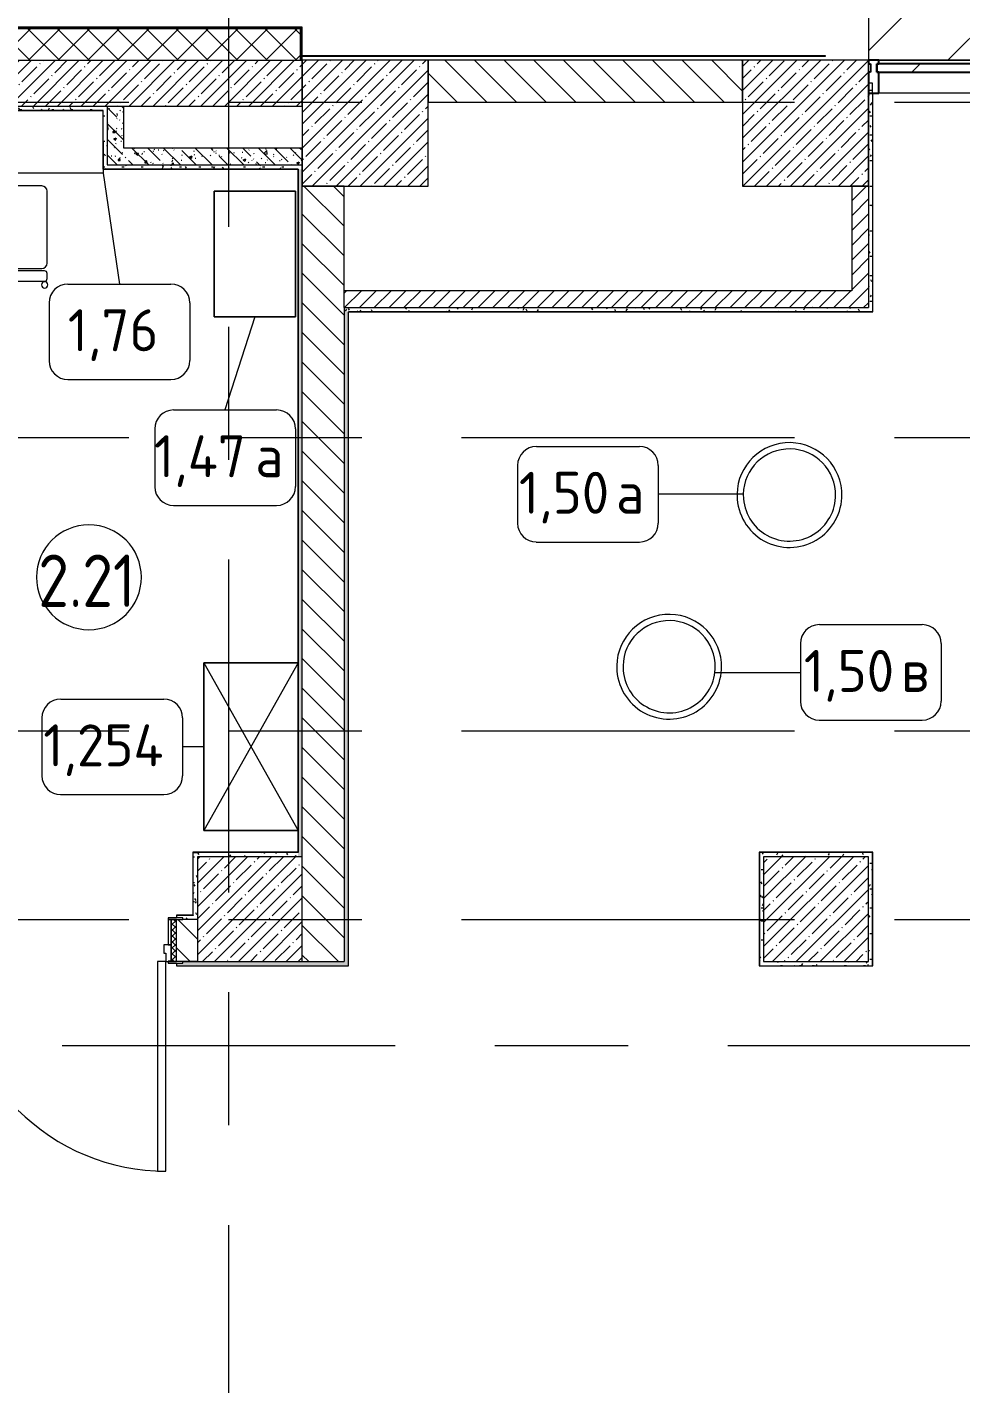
# Model space of a CAD drawing. Header units: millimetres. Extents: x -2766 to 205613, y -8553 to 29000.
# Drawn here: x 2748 to 7201, y 8885 to 15358 of the extents above; entities that cross this region are included whole.
import ezdxf

# ---------------------------------------------------------------- set-up
doc = ezdxf.new("R2010")
doc.units = ezdxf.units.MM
doc.linetypes.add('Осевая', pattern=[3175, 635, -476.25, 1587.5, -476.25])
for name, color, linetype, lineweight in [('A-AREA-IDEN', 7, 'Continuous', 9), ('A-DETL', 7, 'Continuous', 9), ('A-DOOR', 7, 'Continuous', 9), ('A-DOOR-FRAM-2', 7, 'Continuous', 9), ('A-GLAZ-CURT', 7, 'Continuous', 9), ('A-GLAZ-CURT-1', 7, 'Continuous', 25), ('A-GLAZ-CWMG', 7, 'Continuous', 9), ('A-GLAZ-CWMG-1', 7, 'Continuous', 25), ('A-WALL', 7, 'Continuous', 9), ('I-FURN-IDEN', 7, 'Continuous', 9), ('I-WALL', 7, 'Continuous', 9), ('S-COLS', 7, 'Continuous', 9), ('Оси-2', 7, 'Осевая', 9)]:
    doc.layers.add(name, color=color, linetype=linetype, lineweight=lineweight)
for name, color, linetype, lineweight, true_color in [('A-DETL-GENF-1', 7, 'Continuous', 9, 0xc0c0c0), ('A-DOOR-1', 7, 'Continuous', 9, 0xc0c0c0), ('A-DOOR-FRAM-1', 7, 'Continuous', 9, 0xc0c0c0), ('A-WALL-1', 9, 'Continuous', 9, 0x808080), ('A-WALL-FNSH-1', 9, 'Continuous', 9, 0x808080), ('I-FURN-1', 9, 'Continuous', 9, 0x808080)]:
    doc.layers.add(name, color=color, linetype=linetype, lineweight=lineweight, true_color=true_color)
doc.styles.add('GOST Common', font='GOST_Common.ttf', dxfattribs={"height": 200})
doc.styles.add('GOST Common_1', font='GOST_Common.ttf', dxfattribs={"width": 0.9, "height": 250})
pattern_1 = [(45, (0, 0), (-57.02463, 57.02463), []), (45, (57.025, 0), (-57.02463, 57.02463), [100.806, -20.161, 3.353, -16.808])]
pattern_2 = [(135, (0, 0), (-70.7107, -70.7107), [])]
pattern_3 = [(135, (0, 0), (-75.43415, -75.43415), [106.68, -17.78, 3.556, -17.78]), (135, (0, 75.39), (-75.43415, -75.43415), []), (50, (0, 0), (127.5292, -11.1576), [13.335, -146.685]), (355, (0, 0), (-24.6697, 133.74), [10.668, -117.348]), (100.451, (10.63, -0.93), (102.8597, 122.5818), [11.333, -124.663]), (46.184, (0, 35.56), (189.7552, -29.4304), [20.002, -220.027]), (96.636, (15.81, 33.1), (166.1822, 173.1996), [17, -186.995]), (351.184, (0, 35.56), (166.184, 173.1976), [16.002, -176.022]), (21, (17.78, 26.67), (106.1303, -71.586), [13.335, -146.685]), (326, (17.78, 26.67), (43.2619, 128.9318), [10.668, -117.348]), (71.451, (26.62, 20.7), (149.392, 57.3451), [11.333, -124.663]), (37.5, (0, 0), (2.16223, 59.18836), [3.353, -112.573, 3.353, -115.773, -117.792]), (37.5, (0, 0), (2.16223, 59.18836), [-235.052, 3.353, -114.44]), (7.5, (0, 0), (46.77386, 70.12615), [3.353, -64.567, 3.353, -109.906, -44.894]), (7.5, (0, 0), (46.77386, 70.12615), [-181.178, 3.353, -41.542]), (327.5, (-39.65, 0), (94.91367, -4.0101), [3.353, -41.097, 3.353, -135.331, -184.023]), (327.5, (-39.65, 0), (94.91367, -4.0101), [-183.134, 3.353, -180.67]), (317.5, (-57.43, 0), (103.69057, 17.7988), [3.353, -54.432, 3.353, -88.748, -130.683]), (317.5, (-57.43, 0), (103.69057, 17.7988), [-149.885, 3.353, -127.33])]
pattern_4 = [(45, (0, 0), (-35.35534, 35.35534), [])]
pattern_5 = [(0, (0, 0), (121.92, 30.48), [10.058, -81.382, 10.058, -81.382, -487.68]), (0, (0, 0), (121.92, 30.48), [-182.88, 10.058, -172.822, 10.058, -81.382, -213.36]), (0, (0, 0), (121.92, 30.48), [-457.2, 10.058, -50.902, 10.058, -142.342]), (120, (45.72, 15.24), (-87.356454, 90.34582), [10.058, -81.382, 10.058, -81.382, -487.68]), (120, (45.72, 15.24), (-87.356454, 90.34582), [-182.88, 10.058, -172.822, 10.058, -81.382, -213.36]), (120, (45.72, 15.24), (-87.356454, 90.34582), [-457.2, 10.058, -50.902, 10.058, -142.342]), (240, (60.96, 76.2), (-34.563546, -120.82582), [10.058, -81.382, 10.058, -81.382, -487.68]), (240, (60.96, 76.2), (-34.563546, -120.82582), [-182.88, 10.058, -172.822, 10.058, -81.382, -213.36]), (240, (60.96, 76.2), (-34.563546, -120.82582), [-457.2, 10.058, -50.902, 10.058, -142.342])]

# ---------------------------------------------------------------- blocks, each defined once
blk = doc.blocks.new('110_Дверь_СКБ_1Ст_Внутренняя1 - Д-4к_п__1100x2100h_Артистические EI30-33310874-План расстановки мебели и оборудования 2 этажа в осях 1-12')
at = {"layer": 'A-DOOR'}
h = blk.add_hatch(dxfattribs=at)
h.set_pattern_fill('FP_13', color=256, style=0, pattern_type=2)
h.set_pattern_definition([(135, (1751.41, 164.685), (-14.14214, -14.14214), []), (225, (1751.41, 164.685), (14.14214, -14.14214), [])])
h.paths.add_polyline_path([(537.5, 100), (537.5, -100), (562.5, -100), (562.5, 100)])
at = {"layer": 'A-DOOR-FRAM-2'}
h = blk.add_hatch(dxfattribs=at)
h.set_pattern_fill('FP_14', color=256, style=0, pattern_type=2)
h.set_pattern_definition([(45, (-371.384, 164.685), (-14.1421, 14.1421), []), (135, (-371.384, 164.685), (-14.1421, -14.1421), [])])
h.paths.add_polyline_path([(-512.5, 100), (-537.5, 100), (-537.5, -100), (-512.5, -100)])
at = {"layer": 'A-DOOR-1'}
for p, q in [((-487.5, 1100), (-487.5, 100)), ((-447.5, 1100), (-487.5, 1100)), ((-447.5, 100), (-447.5, 1100)), ((-487.5, 100), (-447.5, 100))]:
    blk.add_line(p, q, dxfattribs=at)
blk.add_arc((-487.5, 100), 1000, 360, 90, dxfattribs=at)
at = {"layer": 'A-DOOR-FRAM-1'}
for p, q in [((-497.5, 108), (-567.5, 108)), ((-567.5, 108), (-567.5, 100)), ((-567.5, 100), (-497.5, 100)), ((-512.5, 100), (-537.5, 100)), ((-537.5, 100), (-537.5, -100)), ((-487.5, 100), (-512.5, 100)), ((-512.5, 100), (-512.5, 20)), ((-512.5, -100), (-512.5, 100)), ((-497.5, 100), (-512.5, 100)), ((-512.5, 100), (-512.5, 99)), ((-512.5, 99), (-497.5, 99)), ((-497.5, 100), (-497.5, 108)), ((-497.5, 99), (-497.5, 100)), ((-487.5, 60), (-487.5, 100)), ((512.5, 100), (512.5, 60)), ((537.5, 100), (512.5, 100)), ((592.5, 108), (522.5, 108)), ((522.5, 108), (522.5, 100)), ((537.5, 100), (522.5, 100)), ((522.5, 100), (522.5, 99)), ((522.5, 100), (592.5, 100)), ((522.5, 99), (537.5, 99)), ((537.5, 20), (537.5, 100)), ((562.5, 100), (537.5, 100)), ((537.5, 100), (537.5, -100)), ((537.5, 99), (537.5, 100)), ((562.5, -100), (562.5, 100)), ((592.5, 100), (592.5, 108)), ((-512.5, 20), (-477.5, 20)), ((-497.5, 20), (-512.5, 20)), ((-512.5, 20), (-512.5, -100)), ((-497.5, -100), (-497.5, 20)), ((-477.5, 60), (-487.5, 60)), ((-477.5, 20), (-477.5, 60)), ((512.5, 60), (502.5, 60)), ((502.5, 60), (502.5, 20)), ((502.5, 20), (537.5, 20)), ((537.5, 20), (522.5, 20)), ((522.5, 20), (522.5, -100)), ((537.5, -100), (537.5, 20)), ((-497.5, -100), (-567.5, -100)), ((-567.5, -100), (-567.5, -108)), ((-567.5, -108), (-497.5, -108)), ((-537.5, -100), (-512.5, -100)), ((-512.5, -100), (-497.5, -100)), ((-497.5, -108), (-497.5, -100)), ((522.5, -100), (537.5, -100)), ((592.5, -100), (522.5, -100)), ((522.5, -100), (522.5, -108)), ((522.5, -108), (592.5, -108)), ((537.5, -100), (562.5, -100)), ((592.5, -108), (592.5, -100))]:
    blk.add_line(p, q, dxfattribs=at)
blk = doc.blocks.new('BSC_Колонна _Прямоугольная - 500х500-22206884-План расстановки мебели и оборудования 2 этажа в осях 1-12')
at = {"layer": 'S-COLS'}
h = blk.add_hatch(dxfattribs=at)
h.set_pattern_fill('FP_70', color=256, style=0, pattern_type=2)
h.set_pattern_definition([(45, (-6510, -11150), (-57.02463, 57.02463), []), (45, (-6452.975, -11150), (-57.02463, 57.02463), [100.806, -20.161, 3.353, -16.808])])
h.paths.add_polyline_path([(-250, -250), (250, -250), (250, 250), (-250, 250)])
for p, q in [((250, 250), (-250, 250)), ((-250, 250), (-250, -250)), ((250, -250), (250, 250)), ((-250, -250), (250, -250))]:
    blk.add_line(p, q, dxfattribs=at)
blk = doc.blocks.new('BSC_Колонна _Прямоугольная - 500х500-V60-План расстановки мебели и оборудования 2 этажа в осях 1-12')
at = {"layer": 'S-COLS'}
h = blk.add_hatch(dxfattribs=at)
h.set_pattern_fill('FP_71', color=256, style=0, pattern_type=2)
h.set_pattern_definition([(45, (-3810, -11150), (-57.0246, 57.0246), []), (45, (-3752.975, -11150), (-57.0246, 57.0246), [100.806, -20.161, 3.353, -16.808])])
h.paths.add_polyline_path([(-250, -250), (250, -250), (250, 250), (-250, 250)])
for p, q in [((250, 250), (-250, 250)), ((-250, 250), (-250, -250)), ((250, -250), (250, 250)), ((-250, -250), (250, -250))]:
    blk.add_line(p, q, dxfattribs=at)
blk = doc.blocks.new('Системная панель - Стекло - 40мм-23997895-План расстановки мебели и оборудования 2 этажа в осях 1-12')
at = {"layer": 'A-GLAZ-CURT'}
h = blk.add_hatch(dxfattribs=at)
h.set_pattern_fill('FP_79', color=256, style=0, pattern_type=2)
h.set_pattern_definition([(45, (-7320, -15083), (-282.843, 282.843), [200, -600]), (45, (-7520, -15183), (-282.843, 282.843), [600, -200]), (45, (-7120, -15283), (-282.843, 282.843), [200, -600])])
h.paths.add_polyline_path([(420, -40), (420, 0), (-420, 0), (-420, -40)])
at = {"layer": 'A-GLAZ-CURT-1'}
for p, q in [((420, 0), (-420, 0)), ((-420, 0), (-420, -40)), ((420, -40), (420, 0)), ((-420, -40), (420, -40))]:
    blk.add_line(p, q, dxfattribs=at)
blk = doc.blocks.new('Прямоугольный импост - Импост структурный с накладкой - 160мм-23771928-План расстановки мебели и оборудования 2 этажа в осях 1-12')
at = {"layer": 'A-GLAZ-CWMG'}
for p, q in [((7630, 15200), (6810, 15200)), ((7630, 15043), (6810, 15043))]:
    blk.add_line(p, q, dxfattribs=at)
blk = doc.blocks.new('Прямоугольный импост - Импост структурный с накладкой - 160мм-23997897-План расстановки мебели и оборудования 2 этажа в осях 1-12')
at = {"layer": 'A-GLAZ-CWMG-1'}
for p, q in [((0, 140), (-50, 140)), ((-50, 140), (-50, 40)), ((0, 40), (0, 140)), ((-50, 40), (-40, 40)), ((-40, 0), (-50, 0)), ((-50, 0), (-50, -17)), ((-40, 40), (-40, 0)), ((-10, 0), (-10, 40)), ((-10, 40), (0, 40)), ((0, 0), (-10, 0)), ((0, -17), (0, 0)), ((-50, -17), (0, -17))]:
    blk.add_line(p, q, dxfattribs=at)
blk = doc.blocks.new('Стул Breuer - 1_9а-V136-План расстановки мебели и оборудования 2 этажа в осях 1-12')
at = {"layer": 'I-FURN-1'}
for p, q in [((-215.9, 215.9), (-215.9, -127)), ((190.5, 241.3), (-190.5, 241.3)), ((215.9, -127), (215.9, 215.9)), ((-215.9, -176.2), (-215.9, -200.8)), ((203.2, -163.5), (-203.2, -163.5)), ((-190.5, -152.4), (190.5, -152.4)), ((215.9, -200.8), (215.9, -176.2)), ((-203.2, -213.5), (203.2, -213.5))]:
    blk.add_line(p, q, dxfattribs=at)
for centre, radius, start, end in [((-190.5, 215.9), 25.4, 90, 180), ((190.5, 215.9), 25.4, 0, 90), ((-190.5, -127), 25.4, 180, 270), ((190.5, -127), 25.4, 270, 360), ((-203.2, -176.2), 12.7, 90, 180), ((203.2, -176.2), 12.7, 360, 90), ((-203.5, -230.6), 15.1, 360, 180), ((-203.5, -230.6), 15.1, 180, 360), ((-203.2, -200.8), 12.7, 180, 270), ((203.7, -230.6), 15.1, 360, 180), ((203.7, -230.6), 15.1, 180, 360), ((203.2, -200.8), 12.7, 270, 360)]:
    blk.add_arc(centre, radius, start, end, dxfattribs=at)
blk = doc.blocks.new('Стол базовый прямоугольный - 1_76-26243621-План расстановки мебели и оборудования 2 этажа в осях 1-12')
at = {"layer": 'I-FURN-1'}
for p, q in [((-500, 150), (500, 150)), ((-500, 130), (-500, 150)), ((500, 150), (500, -149.3))]:
    blk.add_line(p, q, dxfattribs=at)
blk = doc.blocks.new('Шкаф параметрический - 1_254-26230907-План расстановки мебели и оборудования 2 этажа в осях 1-12')
at = {"layer": 'I-FURN-1'}
for p, q in [((0, 0), (800, -450)), ((0, -450), (800, 0)), ((800, 0), (0, 0)), ((0, 0), (0, -450)), ((0, -450), (0, 0)), ((0, 0), (800, 0)), ((800, -450), (800, 0)), ((800, 0), (800, -450)), ((0, -450), (800, -450)), ((800, -450), (0, -450))]:
    blk.add_line(p, q, dxfattribs=at)
blk = doc.blocks.new('ПУФ_500 - 1_50а-V163-План расстановки мебели и оборудования 2 этажа в осях 1-12')
at = {"layer": 'I-FURN-1'}
for radius, start, end in [(250, 360, 180), (250, 0, 180), (220, 360, 180), (220, 0, 180), (250, 180, 360), (220, 180, 360), (220, 180, 360), (250, 180, 360)]:
    blk.add_arc((0, 0), radius, start, end, dxfattribs=at)
blk = doc.blocks.new('ПУФ_500 - 1_50в-V168-План расстановки мебели и оборудования 2 этажа в осях 1-12')
at = {"layer": 'I-FURN-1'}
for radius, start, end in [(250, 360, 180), (250, 0, 180), (220, 360, 180), (220, 0, 180), (250, 180, 360), (220, 180, 360), (220, 180, 360), (250, 180, 360)]:
    blk.add_arc((0, 0), radius, start, end, dxfattribs=at)
blk = doc.blocks.new('Марка_Мебель - В прямоуг_Balcon_Марка-25523697-План расстановки мебели и оборудования 2 этажа в осях 1-12')
at = {"layer": 'I-FURN-IDEN'}
for p, q in [((-2.455, 2.278), (2.455, 2.278)), ((-3.355, 1.378), (-3.355, -1.384)), ((3.355, 1.378), (3.355, -1.378)), ((-2.461, -2.278), (2.455, -2.278))]:
    blk.add_line(p, q, dxfattribs=at)
for centre, radius, start, end in [((-2.455, 1.378), 0.9, 90, 180), ((2.455, 1.378), 0.9, 0, 90), ((-2.461, -1.384), 0.893, 180, 270), ((2.455, -1.378), 0.9, 270, 0)]:
    blk.add_arc(centre, radius, start, end, dxfattribs=at)
blk = doc.blocks.new('Марка_Помещения - Номер-25198446-План расстановки мебели и оборудования 2 этажа в осях 1-12')
at = {"layer": 'A-AREA-IDEN'}
for start, end in [(360, 180), (180, 360)]:
    blk.add_arc((0, 0), 2.5, start, end, dxfattribs=at)

msp = doc.modelspace()

# ---------------------------------------------------------------- hatches: boundary and pattern name
at = {"layer": 'A-DETL-GENF-1'}
h = msp.add_hatch(dxfattribs=at)
h.set_pattern_fill('FP_105', color=256, style=0, pattern_type=2)
h.set_pattern_definition([(45, (0, 0), (-212.132, 212.132), [])])
h.paths.add_polyline_path([(13405.6, 15200), (13710.3, 15200), (13710.3, 27150), (4660, 27150), (4660, 26500), (4060, 26500), (4060, 25750), (9710, 25750), (9710, 20770), (6760, 20770), (6760, 15200), (12077.8, 15200)])
at = {"layer": 'A-WALL'}
h = msp.add_hatch(dxfattribs=at)
h.set_pattern_fill('FP_12', color=256, style=0, pattern_type=2)
h.set_pattern_definition([(45, (0, 0), (-70.7107, 70.7107), []), (135, (0, 0), (-70.7107, -70.7107), [])])
h.paths.add_polyline_path([(4052, 15200), (4052, 15350), (-110, 15350), (-110, 15200), (2783.1, 15200)])
at = {"layer": 'I-WALL'}
h = msp.add_hatch(dxfattribs=at)
h.set_pattern_fill('FP_15', color=256, style=0, pattern_type=2)
h.set_pattern_definition(pattern_1)
h.paths.add_polyline_path([(4060, 14980), (4060, 15200), (390, 15200), (390, 14980), (3210, 14980)])
h = msp.add_hatch(dxfattribs=at)
h.set_pattern_fill('FP_11', color=256, style=0, pattern_type=2)
h.set_pattern_definition(pattern_2)
h.paths.add_polyline_path([(6160, 15000), (6160, 15200), (4660, 15200), (4660, 15000)])
h = msp.add_hatch(dxfattribs=at)
h.set_pattern_fill('FP_87', color=256, style=0, pattern_type=2)
h.set_pattern_definition(pattern_5)
h.paths.add_polyline_path([(6780, 14020), (6780, 15090), (6760, 15090), (6760, 14020), (6766.5, 14020)])
h = msp.add_hatch(dxfattribs=at)
h.set_pattern_fill('FP_87', color=256, style=0, pattern_type=2)
h.set_pattern_definition(pattern_5)
h.paths.add_polyline_path([(2783.1, 14960), (3110, 14960), (3110, 14980), (415, 14980), (415, 14960), (1455.3, 14960)])
h = msp.add_hatch(dxfattribs=at)
h.set_pattern_fill('FP_87', color=256, style=0, pattern_type=2)
h.set_pattern_definition(pattern_5)
h.paths.add_polyline_path([(3110, 14680.7), (3130, 14680.7), (3130, 14980), (3110, 14980), (3110, 14841.9)])
h = msp.add_hatch(dxfattribs=at)
h.set_pattern_fill('FP_40', color=256, style=0, pattern_type=2)
h.set_pattern_definition(pattern_3)
h.paths.add_polyline_path([(3210, 14700.7), (3210, 14980), (3130, 14980), (3130, 14700.7)])
h = msp.add_hatch(dxfattribs=at)
h.set_pattern_fill('FP_40', color=256, style=0, pattern_type=2)
h.set_pattern_definition(pattern_3)
h.paths.add_polyline_path([(4060, 14700.7), (4060, 14780.7), (3210, 14780.7), (3210, 14700.7), (3447, 14700.7)])
h = msp.add_hatch(dxfattribs=at)
h.set_pattern_fill('FP_87', color=256, style=0, pattern_type=2)
h.set_pattern_definition(pattern_5)
h.paths.add_polyline_path([(4040, 14680.7), (4060, 14680.7), (4060, 14700.7), (3130, 14700.7), (3130, 14680.7), (3447, 14680.7)])
h = msp.add_hatch(dxfattribs=at)
h.set_pattern_fill('FP_87', color=256, style=0, pattern_type=2)
h.set_pattern_definition(pattern_5)
h.paths.add_polyline_path([(4060, 11400), (4060, 14680.7), (4040, 14679.7), (4040, 11400)])
h = msp.add_hatch(dxfattribs=at)
h.set_pattern_fill('FP_11', color=256, style=0, pattern_type=2)
h.set_pattern_definition(pattern_2)
h.paths.add_polyline_path([(4060, 10900), (4260, 10900), (4260, 14600), (4060, 14600), (4060, 11400)])
h = msp.add_hatch(dxfattribs=at)
h.set_pattern_fill('FP_39', color=256, style=0, pattern_type=2)
h.set_pattern_definition(pattern_4)
h.paths.add_polyline_path([(6760, 14100), (6760, 14600), (6680, 14600), (6680, 14100)])
h = msp.add_hatch(dxfattribs=at)
h.set_pattern_fill('FP_39', color=256, style=0, pattern_type=2)
h.set_pattern_definition(pattern_4)
h.paths.add_polyline_path([(6760, 14020), (6760, 14100), (4260, 14100), (4260, 14020), (5438.7, 14020)])
h = msp.add_hatch(dxfattribs=at)
h.set_pattern_fill('FP_87', color=256, style=0, pattern_type=2)
h.set_pattern_definition(pattern_5)
h.paths.add_polyline_path([(6766.5, 14000), (6780, 14000), (6780, 14020), (4260, 14020), (4260, 14000), (5579.5, 14000)])
h = msp.add_hatch(dxfattribs=at)
h.set_pattern_fill('FP_87', color=256, style=0, pattern_type=2)
h.set_pattern_definition(pattern_5)
h.paths.add_polyline_path([(4260, 10880), (4280, 10880), (4280, 14000), (4260, 14000), (4260, 10900)])
h = msp.add_hatch(dxfattribs=at)
h.set_pattern_fill('FP_87', color=256, style=0, pattern_type=2)
h.set_pattern_definition(pattern_5)
h.paths.add_polyline_path([(3560, 11100), (3560, 11420), (3540, 11420), (3540, 11100)])
h = msp.add_hatch(dxfattribs=at)
h.set_pattern_fill('FP_87', color=256, style=0, pattern_type=2)
h.set_pattern_definition(pattern_5)
h.paths.add_polyline_path([(3560, 11400), (4040, 11400), (4039, 11420), (3560, 11420)])
h = msp.add_hatch(dxfattribs=at)
h.set_pattern_fill('FP_87', color=256, style=0, pattern_type=2)
h.set_pattern_definition(pattern_5)
h.paths.add_polyline_path([(6260, 10880), (6260, 11420), (6240, 11420), (6240, 10880)])
h = msp.add_hatch(dxfattribs=at)
h.set_pattern_fill('FP_87', color=256, style=0, pattern_type=2)
h.set_pattern_definition(pattern_5)
h.paths.add_polyline_path([(6760, 11400), (6760, 11420), (6260, 11420), (6260, 11400)])
h = msp.add_hatch(dxfattribs=at)
h.set_pattern_fill('FP_87', color=256, style=0, pattern_type=2)
h.set_pattern_definition(pattern_5)
h.paths.add_polyline_path([(6766.5, 10900), (6780, 10900), (6780, 11420), (6760, 11420), (6760, 10900)])
h = msp.add_hatch(dxfattribs=at)
h.set_pattern_fill('FP_11', color=256, style=0, pattern_type=2)
h.set_pattern_definition(pattern_2)
h.paths.add_polyline_path([(3560, 10900), (3560, 11100), (3460, 11100), (3460, 10900), (3490, 10900)])
h.paths.add_polyline_path([(2119.2, 10900), (2360, 10900), (2360, 11100), (390, 11100), (390, 10900), (1787.2, 10900)])
h = msp.add_hatch(dxfattribs=at)
h.set_pattern_fill('FP_87', color=256, style=0, pattern_type=2)
h.set_pattern_definition(pattern_5)
h.paths.add_polyline_path([(2330, 11100), (2330, 11108), (2360, 11108), (2360, 11120), (1690, 11120), (1690, 11100), (2119.2, 11100)])
h.paths.add_polyline_path([(3490, 11100), (3540, 11100), (3540, 11120), (3460, 11120), (3460, 11108), (3490, 11107.5)])
h = msp.add_hatch(dxfattribs=at)
h.set_pattern_fill('FP_87', color=256, style=0, pattern_type=2)
h.set_pattern_definition(pattern_5)
h.paths.add_polyline_path([(4260, 10880), (4260, 10900), (3490, 10900), (3490, 10892), (3460, 10892), (3460, 10880), (4110.9, 10880)])
h.paths.add_polyline_path([(526, 10880), (2360, 10880), (2360, 10892), (2330, 10892), (2330, 10900), (526, 10900)])
h = msp.add_hatch(dxfattribs=at)
h.set_pattern_fill('FP_87', color=256, style=0, pattern_type=2)
h.set_pattern_definition(pattern_5)
h.paths.add_polyline_path([(6780, 10880), (6780, 10900), (6260, 10900), (6260, 10880), (6766.5, 10880)])
at = {"layer": 'S-COLS'}
h = msp.add_hatch(dxfattribs=at)
h.set_pattern_fill('FP_15', color=256, style=0, pattern_type=2)
h.set_pattern_definition(pattern_1)
h.paths.add_polyline_path([(4110.9, 14600), (4660, 14600), (4660, 15200), (4060, 15200), (4060, 14600)])
h = msp.add_hatch(dxfattribs=at)
h.set_pattern_fill('FP_15', color=256, style=0, pattern_type=2)
h.set_pattern_definition(pattern_1)
h.paths.add_polyline_path([(6160, 14600), (6760, 14600), (6760, 15200), (6160, 15200), (6160, 14841.9)])

# ---------------------------------------------------------------- linework, layer by layer
at = {"layer": 'A-DETL'}
for p, q in [((6760, 20770), (6760, 15200)), ((6760, 15200), (13710.3, 15200))]:
    msp.add_line(p, q, dxfattribs=at)
at = {"layer": 'A-WALL'}
for p, q in [((4055, 15353), (-263, 15353)), ((4052, 15350), (-260, 15350)), ((4052, 15200), (4052, 15350)), ((4055, 15200), (4055, 15353)), ((4660, 15200), (4660, 15000)), ((3110, 14960), (415, 14960)), ((3110, 14680.7), (3110, 14960)), ((4040, 14680.7), (3130, 14680.7)), ((4040, 14680.7), (4040, 11420)), ((4260, 14600), (4060, 14600)), ((4260, 14020), (4260, 10900)), ((4280, 10880), (4280, 14000)), ((5579.5, 14000), (4281, 14000)), ((5579.5, 14000), (5579.5, 13999)), ((4040, 11420), (3560, 11420)), ((3560, 11100), (3490, 11100)), ((3490, 10900), (3560, 10900)), ((3560, 10900), (3490, 10900)), ((4060, 10900), (4260, 10900))]:
    msp.add_line(p, q, dxfattribs=at)
at = {"layer": 'A-WALL-1'}
for p, q in [((390, 15200), (4052, 15200)), ((4052, 15200), (4052, 15200)), ((4060, 14980), (4060, 15200)), ((6160, 15200), (4660, 15200)), ((6160, 15000), (6160, 15200)), ((6780, 15090), (6760, 15090)), ((6760, 15090), (6760, 14020)), ((6780, 15043), (6780, 15090)), ((4060, 14980), (390, 14980)), ((3130, 14980), (3130, 14700.7)), ((3210, 14780.7), (3210, 14980)), ((4660, 15000), (6160, 15000)), ((4060, 14780.7), (3210, 14780.7)), ((4060, 11400), (4060, 14780.7)), ((3130, 14700.7), (4060, 14700.7)), ((4260, 14020), (4260, 14600)), ((6760, 14600), (6680, 14600)), ((6680, 14600), (6680, 14100)), ((6680, 14100), (4260, 14100)), ((4260, 14020), (6760, 14020)), ((6240, 11420), (6240, 10880)), ((6780, 11420), (6240, 11420)), ((6780, 10880), (6780, 11420)), ((3540, 11120), (3460, 11120)), ((3460, 11120), (3460, 11108)), ((3540, 11121), (3540, 11120)), ((3460, 10892), (3460, 10880)), ((3460, 10880), (4280, 10880)), ((6240, 10880), (6780, 10880))]:
    msp.add_line(p, q, dxfattribs=at)
at = {"layer": 'A-WALL-FNSH-1'}
for p, q in [((4060, 15358), (-268, 15358)), ((4060, 15200), (4060, 15358)), ((6555, 15221), (4060, 15221)), ((4060, 15220), (6555, 15220)), ((6555, 15220), (6555, 15221)), ((4052, 15200), (4060, 15200)), ((6781, 15043), (6780, 15043)), ((6780, 15043), (6780, 14000)), ((6781, 13999), (6781, 15043)), ((3109, 14959), (460, 14959)), ((3109, 14959), (3109, 14679.7)), ((3109, 14679.7), (4039, 14679.7)), ((3130, 14680.7), (3110, 14680.7)), ((4039, 14679.7), (4039, 11421)), ((4280, 13999), (6781, 13999)), ((4281, 10879), (4281, 14000)), ((6780, 14000), (5579.5, 14000)), ((4039, 11421), (3539, 11421)), ((3539, 11421), (3539, 11121)), ((3540, 11420), (3560, 11420)), ((3540, 11121), (3540, 11420)), ((6781, 11421), (6239, 11421)), ((6239, 11421), (6239, 10879)), ((6781, 10879), (6781, 11421)), ((3539, 11121), (3460, 11121)), ((3460, 11121), (3460, 11120)), ((3460, 10880), (3460, 10879)), ((3460, 10879), (4281, 10879)), ((6239, 10879), (6781, 10879))]:
    msp.add_line(p, q, dxfattribs=at)
at = {"layer": 'I-FURN-1'}
for p, q in [((4028.5, 14576.1), (3639.3, 14576.1)), ((3639.3, 14576.1), (3639.3, 13976.1)), ((3639.3, 13976.1), (3639.3, 14576.1)), ((3639.3, 14576.1), (4028.5, 14576.1)), ((4028.5, 13976.1), (4028.5, 14576.1)), ((4028.5, 14576.1), (4028.5, 13976.1)), ((3639.3, 13976.1), (4028.5, 13976.1)), ((4028.5, 13976.1), (3639.3, 13976.1))]:
    msp.add_line(p, q, dxfattribs=at)
at = {"layer": 'I-FURN-IDEN'}
for p, q in [((3110, 14810.7), (3110, 14661.9)), ((3110, 14661.9), (3188.5, 14132.4)), ((3833.9, 13976.1), (3690.6, 13531.4)), ((6162.7, 13129.4), (5757.9, 13129.4)), ((6031.1, 12279.5), (6435.9, 12279.5)), ((3590, 11924.4), (3489.7, 11924.4))]:
    msp.add_line(p, q, dxfattribs=at)
at = {"layer": 'I-WALL'}
msp.add_line((4281, 14000), (4280, 14000), dxfattribs=at)
at = {"layer": 'S-COLS'}
for p, q in [((4660, 15200), (4060, 15200)), ((4060, 15200), (4060, 14600)), ((4660, 15000), (4660, 15200)), ((6760, 15200), (6160, 15200)), ((6160, 15200), (6160, 14600)), ((6760, 14600), (6760, 15200)), ((4660, 14600), (4660, 15000)), ((4060, 14600), (4260, 14600)), ((4260, 14600), (4660, 14600)), ((6160, 14600), (6760, 14600))]:
    msp.add_line(p, q, dxfattribs=at)
at = {"layer": 'Оси-2'}
for p, q in [((3710, 593.7), (3710, 24898.1)), ((534, 15000), (35390, 15000)), ((534, 13400), (35390, 13400)), ((534, 12000), (35390, 12000)), ((534, 11100), (35990, 11100)), ((1804, 10500), (35990, 10500))]:
    msp.add_line(p, q, dxfattribs=at)

# ---------------------------------------------------------------- block references
at = {"layer": 'A-AREA-IDEN', "xscale": 99.99999999999993, "yscale": 99.99999999999993, "zscale": 99.99999999999993}
msp.add_blockref('Марка_Помещения - Номер-25198446-План расстановки мебели и оборудования 2 этажа в осях 1-12', (3043, 12733.2), dxfattribs=at)
at = {"layer": 'A-DOOR-1', "rotation": 180}
msp.add_blockref('110_Дверь_СКБ_1Ст_Внутренняя1 - Д-4к_п__1100x2100h_Артистические EI30-33310874-План расстановки мебели и оборудования 2 этажа в осях 1-12', (2922.5, 11000), dxfattribs=at)
at = {"layer": 'A-GLAZ-CURT'}
msp.add_blockref('Системная панель - Стекло - 40мм-23997895-План расстановки мебели и оборудования 2 этажа в осях 1-12', (7220, 15183), dxfattribs=at)
at = {"layer": 'A-GLAZ-CWMG', "rotation": 180}
msp.add_blockref('Прямоугольный импост - Импост структурный с накладкой - 160мм-23997897-План расстановки мебели и оборудования 2 этажа в осях 1-12', (6760, 15183), dxfattribs=at)
at = {"layer": 'A-GLAZ-CWMG'}
msp.add_blockref('Прямоугольный импост - Импост структурный с накладкой - 160мм-23771928-План расстановки мебели и оборудования 2 этажа в осях 1-12', (0, 0), dxfattribs=at)
at = {"layer": 'I-FURN-1'}
for name, p, rotation in [('Стол базовый прямоугольный - 1_76-26243621-План расстановки мебели и оборудования 2 этажа в осях 1-12', (2610, 14810.7), 180), ('ПУФ_500 - 1_50а-V163-План расстановки мебели и оборудования 2 этажа в осях 1-12', (6383.3, 13125.7), 184.6613193387897), ('ПУФ_500 - 1_50в-V168-План расстановки мебели и оборудования 2 этажа в осях 1-12', (5809.7, 12306.5), 184.6613193387897), ('Шкаф параметрический - 1_254-26230907-План расстановки мебели и оборудования 2 этажа в осях 1-12', (4040, 12324.4), 269.9999999999999)]:
    msp.add_blockref(name, p, dxfattribs=dict(at, rotation=rotation))
msp.add_blockref('Стул Breuer - 1_9а-V136-План расстановки мебели и оборудования 2 этажа в осях 1-12', (2628, 14359), dxfattribs=at)
at = {"layer": 'I-FURN-IDEN', "xscale": 99.99999999999993, "yscale": 99.99999999999993, "zscale": 99.99999999999993}
for p in [(3188.5, 13904.7), (3692.4, 13303.7), (5422.4, 13129.4), (6771.3, 12279.5), (3154.2, 11924.4)]:
    msp.add_blockref('Марка_Мебель - В прямоуг_Balcon_Марка-25523697-План расстановки мебели и оборудования 2 этажа в осях 1-12', p, dxfattribs=at)
at = {"layer": 'S-COLS'}
for name, p in [('BSC_Колонна _Прямоугольная - 500х500-V60-План расстановки мебели и оборудования 2 этажа в осях 1-12', (3810, 11150)), ('BSC_Колонна _Прямоугольная - 500х500-22206884-План расстановки мебели и оборудования 2 этажа в осях 1-12', (6510, 11150))]:
    msp.add_blockref(name, p, dxfattribs=at)

# ---------------------------------------------------------------- texts
at = {"layer": 'A-AREA-IDEN', "insert": (2801.1, 12841.8), "char_height": 250, "width": 606.076, "attachment_point": 1, "style": 'GOST Common_1'}
msp.add_mtext('2.21', dxfattribs=at)
at = {"layer": 'I-FURN-IDEN', "char_height": 200, "attachment_point": 1, "style": 'GOST Common'}
for s, insert, width in [('1,76', (2942, 14011.7), 561.181), ('1,47', (3353.4, 13410.7), 585.232), ('\\fGOST Common|b0|i0|c204|p34|;а', (3836.2, 13410.7), 200.422), ('1,50', (5093.4, 13236.5), 561.181), ('\\fGOST Common|b0|i0|c204|p34|;а', (5556.5, 13236.5), 200.422), ('1,50', (6452.3, 12386.5), 561.181), ('\\fGOST Common|b0|i0|c204|p34|;в', (6915.4, 12386.5), 176.371), ('1,254', (2825.2, 12031.4), 761.603)]:
    msp.add_mtext(s, dxfattribs=dict(at, insert=insert, width=width))

doc.saveas('drawing.dxf')
